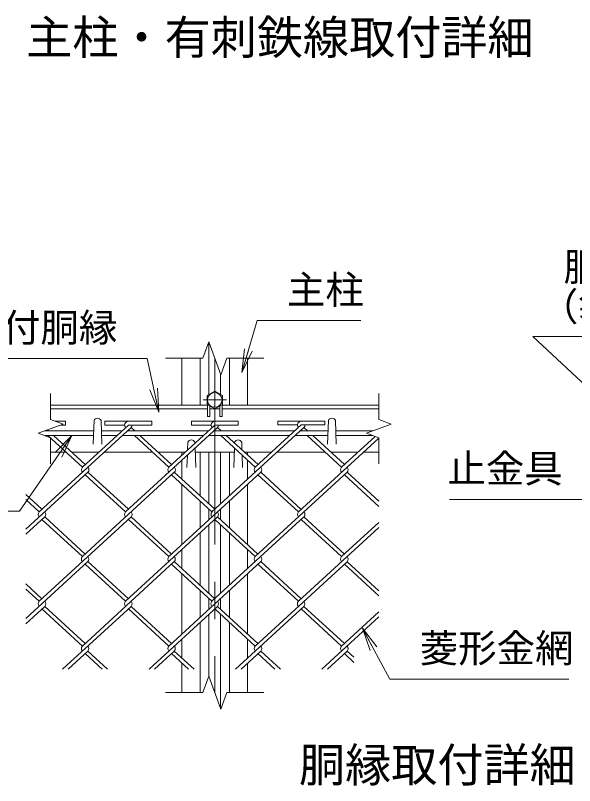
# Model space of a CAD drawing. Units: millimetres, scale not verified. Extents: x -4200 to 4200, y -2970 to 2970.
# Drawn here: x 1611 to 2565, y -30 to 1283 of the extents above; entities that cross this region are included whole.
import ezdxf
from ezdxf.enums import TextEntityAlignment as Align

# ---------------------------------------------------------------- set-up
doc = ezdxf.new("R2010")
doc.units = ezdxf.units.MM
doc.header["$LTSCALE"] = 10
doc.linetypes.add('USER1', pattern=[50.8, 31.75, -6.35, 6.35, -6.35])
for name, color, linetype, lineweight in [('0-0_D-STR1', 1, 'Continuous', 18), ('0-1_D-BMK', 2, 'USER1', 13), ('0-2_D-STR-DIM', 7, 'Continuous', 13), ('0-3_D-STR3', 3, 'Continuous', 13), ('0-7_D-STR-TXT', 7, 'Continuous', 13), ('0-8_0', 7, 'Continuous', 18), ('0-A_D-STR2', 7, 'Continuous', 13)]:
    doc.layers.add(name, color=color, linetype=linetype, lineweight=lineweight)
doc.layers.add('0-9_D-TTL-TXT', color=7, linetype='Continuous')
doc.styles.add('ＭＳ ゴシック', font='')
doc.styles.get('ＭＳ ゴシック').set_extended_font_data('MS Gothic')

# ---------------------------------------------------------------- blocks, each defined once
blk = doc.blocks.new('_Open')
at = {"layer": '0-8_0'}
blk.add_line((-10, 1.667), (0, 0), dxfattribs=at)
blk.add_lwpolyline([(-10, -1.667), (0, 0), (-10, 0)], dxfattribs=at)

msp = doc.modelspace()

# ---------------------------------------------------------------- linework, layer by layer
at = {"layer": '0-0_D-STR1'}
for p, q in [((1940.8, 725.49), (1940.8, 636.26)), ((1894.8, 618.02), (1894.8, 698.02)), ((1925.8, 618.02), (1925.8, 698.02)), ((1975.8, 618.02), (1975.8, 698.02)), ((2006.8, 618.02), (2006.8, 698.02)), ((1960.8, 670.54), (1960.8, 636.26)), ((1670.8, 618.02), (1938.3, 618.02)), ((1963.3, 618.02), (2230.8, 618.02)), ((1670.8, 612.02), (1938.3, 612.02)), ((1942.3, 612.02), (1959.3, 612.02)), ((1963.3, 612.02), (2230.8, 612.02)), ((1744.8, 591.76), (1743.4, 551.51)), ((1756.8, 591.76), (1758.21, 551.51)), ((2144.8, 591.76), (2143.4, 551.51)), ((2156.8, 591.76), (2158.21, 551.51)), ((1904.8, 554.77), (1904.34, 541.56)), ((1916.8, 554.77), (1916.86, 553.04)), ((1984.8, 554.77), (1984.75, 553.23)), ((1996.8, 554.77), (1997.26, 541.76)), ((1917.15, 544.83), (1918.3, 511.77)), ((1984.45, 544.81), (1983.3, 511.77)), ((1670.8, 538.02), (1696.98, 538.02)), ((1706.43, 538.02), (1753.02, 538.02)), ((1762.49, 538.02), (1844.44, 538.02)), ((1853.89, 538.02), (1900.47, 538.02)), ((1894.8, 532.82), (1894.8, 538.02)), ((1904.04, 532.82), (1903.3, 511.77)), ((1917.39, 538.02), (1984.22, 538.02)), ((1925.8, 463.46), (1925.8, 538.02)), ((1940.8, 538.02), (1940.8, 449.72)), ((1960.8, 538.02), (1960.8, 449.72)), ((1975.8, 463.46), (1975.8, 538.02)), ((1997.57, 532.8), (1998.3, 511.77)), ((2047.93, 538.02), (2001.34, 538.02)), ((2006.8, 533.02), (2006.8, 538.02)), ((2139.33, 538.02), (2057.17, 538.02)), ((2195.38, 538.02), (2148.8, 538.02)), ((2230.8, 538.02), (2204.86, 538.02)), ((1894.8, 491.85), (1894.8, 524.36)), ((2006.8, 491.87), (2006.8, 524.34)), ((1894.8, 380.56), (1894.8, 483.19)), ((2006.8, 380.56), (2006.8, 483.19)), ((1925.8, 408.97), (1925.8, 454.78)), ((1975.8, 408.97), (1975.8, 454.78)), ((1940.8, 441.04), (1940.8, 422.71)), ((1960.8, 441.04), (1960.8, 422.71)), ((1940.8, 414.03), (1940.8, 297.24)), ((1960.8, 414.03), (1960.8, 297.24)), ((1925.8, 310.98), (1925.8, 400.28)), ((1975.8, 310.98), (1975.8, 400.28)), ((1894.8, 339.39), (1894.8, 371.88)), ((2006.8, 339.39), (2006.8, 371.88)), ((1894.8, 228.08), (1894.8, 330.71)), ((2006.8, 228.08), (2006.8, 330.71)), ((1925.8, 256.49), (1925.8, 302.3)), ((1975.8, 256.49), (1975.8, 302.3)), ((1940.8, 288.56), (1940.8, 270.23)), ((1960.8, 288.56), (1960.8, 270.23)), ((1940.8, 261.55), (1940.8, 155.49)), ((1960.8, 261.55), (1960.8, 100.54)), ((1925.8, 128.02), (1925.8, 247.81)), ((1975.8, 128.02), (1975.8, 247.81)), ((1894.8, 186.91), (1894.8, 219.4)), ((2006.8, 186.91), (2006.8, 219.4)), ((1894.8, 128.02), (1894.8, 178.23)), ((2006.8, 128.02), (2006.8, 178.23))]:
    msp.add_line(p, q, dxfattribs=at)
for centre in [(1750.8, 589.26), (2150.8, 589.26), (1910.8, 552.27), (1990.8, 552.27)]:
    msp.add_arc(centre, 6.5, 22.61986, 157.38014, dxfattribs=at)
at = {"layer": '0-1_D-BMK'}
for p, q in [((1950.8, 698.02), (1950.8, 128.02)), ((1970.8, 627.02), (1930.8, 627.02))]:
    msp.add_line(p, q, dxfattribs=at)
at = {"layer": '0-2_D-STR-DIM'}
for p, q in [((1930.28, 698.02), (1866.8, 698.02)), ((2034.8, 698.02), (1971.32, 698.02)), ((1670.8, 638.02), (1670.8, 593.41)), ((2230.8, 638.02), (2230.8, 593.41)), ((1691.95, 585.71), (1670.8, 593.41)), ((1649.66, 570.32), (1691.95, 585.71)), ((1670.8, 562.63), (1649.66, 570.32)), ((1670.8, 562.63), (1670.8, 518.02)), ((2230.8, 562.63), (2230.8, 518.02)), ((1930.28, 128.02), (1940.54, 156.21)), ((1940.54, 156.21), (1961.06, 99.83)), ((1930.28, 128.02), (1866.8, 128.02)), ((1961.06, 99.83), (1971.32, 128.02)), ((2034.8, 128.02), (1971.32, 128.02))]:
    msp.add_line(p, q, dxfattribs=at)
for points in [[(1930.28, 698.02), (1940.54, 726.21), (1961.06, 669.83), (1971.32, 698.02)], [(2230.8, 562.63), (2209.66, 570.32), (2251.95, 585.71), (2230.8, 593.41)]]:
    msp.add_lwpolyline(points, dxfattribs=at)
at = {"layer": '0-3_D-STR3'}
for p, q in [((1938.3, 619.22), (1938.3, 599.02)), ((1963.3, 619.22), (1963.3, 599.02)), ((1942.3, 616.91), (1942.3, 599.02)), ((1959.3, 616.91), (1959.3, 599.02)), ((1938.3, 599.02), (1942.3, 599.02)), ((1959.3, 599.02), (1963.3, 599.02)), ((1660.48, 574.26), (1744.19, 574.26)), ((1660.82, 566.26), (1743.91, 566.26)), ((1757.41, 574.26), (1792.57, 574.26)), ((1757.69, 566.26), (1783.84, 566.26)), ((1793.31, 566.26), (1931.3, 566.26)), ((1802.04, 574.26), (1940.03, 574.26)), ((1940.53, 566.26), (2078.75, 566.26)), ((1949.26, 574.26), (2087.48, 574.26)), ((2087.99, 566.26), (2143.91, 566.26)), ((2096.72, 574.26), (2144.19, 574.26)), ((2157.41, 574.26), (2220.48, 574.26)), ((2157.69, 566.26), (2220.82, 566.26))]:
    msp.add_line(p, q, dxfattribs=at)
msp.add_lwpolyline([(1963.8, 634.52), (1950.8, 642.03), (1937.8, 634.52), (1937.8, 619.51), (1950.8, 612.01), (1963.8, 619.51)], close=True, dxfattribs=at)
msp.add_circle((1950.8, 627.02), 12.5, dxfattribs=at)
at = {"layer": '0-7_D-STR-TXT'}
for points in [[(2965.03, 734.91), (2493.81, 734.91), (2601.03, 635.25)], [(1526.3, 697.88), (1835.34, 697.88), (1854.84, 608.3)], [(2351.22, 457.47), (2595.04, 457.47), (2639.36, 602.62)], [(1436.83, 437.13), (1617.7, 437.13), (1705.69, 564.61)], [(2555.05, 151.11), (2249.55, 151.11), (2203.66, 236.19)]]:
    msp.add_lwpolyline(points, dxfattribs=at)
at = {"layer": '0-8_0'}
msp.add_lwpolyline([(2200.39, 762.71), (2023.07, 762.71), (1997.61, 675.57)], dxfattribs=at)
at = {"layer": '0-A_D-STR2'}
for p, q in [((1808.19, 579.89), (1651.27, 436.11)), ((1678.43, 590.63), (1696, 590.63)), ((1687.88, 584.23), (1696, 584.23)), ((1696, 584.23), (1696, 590.63)), ((1803.45, 584.23), (1724.99, 512.33)), ((1763.45, 584.23), (1763.45, 590.63)), ((1763.45, 590.63), (1843.45, 590.63)), ((1763.45, 584.23), (1797.03, 584.23)), ((1955.53, 580), (1798.61, 436.21)), ((1803.45, 584.23), (1843.45, 584.23)), ((1814.34, 574.26), (1808.19, 579.89)), ((1843.45, 584.23), (1843.45, 590.63)), ((1950.91, 584.23), (1872.44, 512.33)), ((1910.91, 584.23), (1910.91, 590.63)), ((1910.91, 590.63), (1990.91, 590.63)), ((1910.91, 584.23), (1944.48, 584.23)), ((2102.98, 580), (1946.07, 436.21)), ((1950.91, 584.23), (1990.91, 584.23)), ((1961.79, 574.26), (1955.53, 580)), ((1990.91, 584.23), (1990.91, 590.63)), ((2098.47, 584.33), (2019.9, 512.33)), ((2058.47, 584.33), (2058.47, 590.73)), ((2058.47, 590.73), (2138.47, 590.73)), ((2058.47, 584.33), (2092.05, 584.33)), ((2098.47, 584.33), (2138.47, 584.33)), ((2109.25, 574.26), (2102.98, 580)), ((2138.47, 584.33), (2138.47, 590.73)), ((1666.88, 574.26), (1665.06, 575.93)), ((1724.99, 512.33), (1666.14, 566.26)), ((1729.73, 516.67), (1675.61, 566.26)), ((1804.86, 574.26), (1803.45, 575.55)), ((1872.44, 512.33), (1813.59, 566.26)), ((1877.18, 516.67), (1823.07, 566.26)), ((1952.32, 574.26), (1950.79, 575.66)), ((2019.9, 512.33), (1961.05, 566.26)), ((2024.64, 516.67), (1970.52, 566.26)), ((2099.77, 574.26), (2098.25, 575.66)), ((2167.36, 512.33), (2108.5, 566.26)), ((2172.09, 516.67), (2117.98, 566.26)), ((2224.67, 564.86), (2167.36, 512.33)), ((2230.8, 561.79), (2093.63, 436.09)), ((1734.36, 503.77), (1628.3, 406.59)), ((1881.8, 503.76), (1724.88, 359.97)), ((1798.61, 436.21), (1729.62, 499.43)), ((1803.35, 440.55), (1734.36, 503.77)), ((2029.25, 503.76), (1872.34, 359.97)), ((1946.07, 436.21), (1877.07, 499.43)), ((1950.8, 440.55), (1881.81, 503.77)), ((2176.71, 503.76), (2019.79, 359.97)), ((2093.63, 436.09), (2024.52, 499.42)), ((2098.36, 440.43), (2029.25, 503.76)), ((2230.8, 445.52), (2171.97, 499.42)), ((2230.8, 454.2), (2176.71, 503.76)), ((1655.89, 440.55), (1628.3, 465.83)), ((1651.15, 436.21), (1628.3, 457.15)), ((1660.63, 427.53), (1628.3, 397.91)), ((1808.08, 427.53), (1651.15, 283.73)), ((1724.88, 359.97), (1655.89, 423.19)), ((1729.62, 364.31), (1660.63, 427.53)), ((1955.54, 427.53), (1798.61, 283.73)), ((1872.34, 359.97), (1803.35, 423.19)), ((1877.07, 364.31), (1808.08, 427.53)), ((2102.98, 427.52), (1946.07, 283.73)), ((2019.79, 359.97), (1950.8, 423.19)), ((2024.53, 364.31), (1955.54, 427.53)), ((2167.24, 359.96), (2098.66, 422.8)), ((2171.97, 364.3), (2102.98, 427.52)), ((2230.8, 409.53), (2093.52, 283.73)), ((2230.8, 418.21), (2167.24, 359.96)), ((1734.36, 351.29), (1628.3, 254.11)), ((1881.81, 351.29), (1724.88, 207.49)), ((1798.61, 283.74), (1729.62, 346.95)), ((1803.35, 288.07), (1734.36, 351.29)), ((2029.27, 351.29), (1872.34, 207.49)), ((1946.07, 283.73), (1877.49, 346.58)), ((1950.8, 288.07), (1881.81, 351.29)), ((2176.71, 351.28), (2019.79, 207.49)), ((2093.52, 283.73), (2024.53, 346.95)), ((2098.26, 288.07), (2029.27, 351.29)), ((2230.8, 293.04), (2171.97, 346.94)), ((2230.8, 301.72), (2176.71, 351.28)), ((1655.89, 288.07), (1628.3, 313.36)), ((1651.15, 283.73), (1628.3, 304.67)), ((1660.63, 275.05), (1628.3, 245.43)), ((1724.88, 207.49), (1655.89, 270.71)), ((1729.62, 211.84), (1660.63, 275.05)), ((1808.08, 275.05), (1691.27, 168.02)), ((1872.34, 207.49), (1803.35, 270.71)), ((1877.07, 211.84), (1808.08, 275.05)), ((1955.54, 275.05), (1838.73, 168.02)), ((2019.79, 207.49), (1950.8, 270.71)), ((2024.53, 211.84), (1955.54, 275.05)), ((2102.99, 275.05), (1986.19, 168.02)), ((2167.25, 207.49), (2098.26, 270.71)), ((2171.99, 211.84), (2102.99, 275.05)), ((2230.8, 265.73), (2167.25, 207.49)), ((2230.8, 257.05), (2133.64, 168.02)), ((1734.36, 198.81), (1700.75, 168.02)), ((1767.96, 168.02), (1734.36, 198.81)), ((1881.81, 198.81), (1848.2, 168.02)), ((1915.42, 168.02), (1881.81, 198.81)), ((2029.27, 198.81), (1995.66, 168.02)), ((2062.87, 168.02), (2029.27, 198.81)), ((2176.72, 198.81), (2143.11, 168.02)), ((2188.3, 188.2), (2176.72, 198.81)), ((1758.49, 168.02), (1729.62, 194.47)), ((1905.95, 168.02), (1877.07, 194.47)), ((2053.4, 168.02), (2024.53, 194.47)), ((2188.3, 179.52), (2171.99, 194.47))]:
    msp.add_line(p, q, dxfattribs=at)
for centre, start, end in [((1803.45, 584.23), 95, 222.5), ((1803.45, 584.23), 317.5, 0), ((1950.91, 584.23), 85, 222.5), ((1950.91, 584.23), 317.5, 0), ((2098.47, 584.33), 85, 222.5), ((2098.36, 584.23), 317.5, 0.89905), ((1729.73, 507.99), 137.5, 222.5), ((1729.73, 507.99), 317.5, 42.5), ((1877.18, 507.99), 137.5, 222.5), ((1877.18, 507.99), 317.5, 42.5), ((2024.64, 507.99), 137.5, 222.5), ((2024.64, 507.99), 317.5, 42.5), ((2172.09, 507.99), 137.5, 222.5), ((2172.09, 507.99), 317.5, 42.5), ((1656, 431.75), 137.5, 222.5), ((1656, 431.75), 317.5, 42.5), ((1803.45, 431.75), 137.5, 222.5), ((1803.45, 431.75), 317.5, 42.5), ((1950.91, 431.75), 137.5, 222.5), ((1950.91, 431.75), 317.5, 42.5), ((2098.36, 431.75), 137.5, 222.5), ((2098.36, 431.75), 317.5, 42.5), ((1729.62, 355.63), 137.5, 222.5), ((1729.62, 355.63), 317.5, 42.5), ((1877.07, 355.63), 137.5, 222.5), ((1877.07, 355.63), 317.5, 42.5), ((2024.64, 355.51), 137.5, 222.5), ((2024.64, 355.51), 317.5, 42.5), ((2172.09, 355.51), 137.5, 222.5), ((2172.09, 355.51), 317.5, 42.5), ((1655.88, 279.38), 137.5, 222.5), ((1655.88, 279.38), 317.5, 42.5), ((1803.33, 279.38), 137.5, 222.5), ((1803.33, 279.38), 317.5, 42.5), ((1950.79, 279.38), 137.5, 222.5), ((1950.79, 279.38), 317.5, 42.5), ((2098.25, 279.38), 137.5, 222.5), ((2098.25, 279.38), 317.5, 42.5), ((1729.62, 203.15), 137.5, 222.5), ((1729.62, 203.15), 317.5, 42.5), ((1877.07, 203.15), 137.5, 222.5), ((1877.07, 203.15), 317.5, 42.5), ((2024.64, 203.04), 137.5, 222.5), ((2024.64, 203.04), 317.5, 42.5), ((2172.09, 203.04), 137.5, 222.5), ((2172.09, 203.04), 317.5, 42.5)]:
    msp.add_arc(centre, 6.42, start, end, dxfattribs=at)

# ---------------------------------------------------------------- block references
at = {"layer": '0-7_D-STR-TXT', "xscale": 4, "yscale": 4}
for p, rotation in [((1855.26, 606.35), 282.27872), ((1706.83, 566.26), 55.3852), ((2202.72, 237.95), 118.34149)]:
    msp.add_blockref('_Open', p, dxfattribs=dict(at, rotation=rotation))
at = {"layer": '0-8_0', "xscale": 4, "yscale": 4, "rotation": 253.7123}
msp.add_blockref('_Open', (1997.05, 673.66), dxfattribs=at)

# ---------------------------------------------------------------- texts
at = {"layer": '0-7_D-STR-TXT', "style": 'ＭＳ ゴシック'}
for s, p in [('胴縁B.N M8x82', (2546.25, 815.63)), ('主柱', (2073.99, 776.44)), ('（袋ナット）', (2505.64, 747.75)), ('爪付胴縁', (1522.24, 711.87)), ('止金具', (2347.92, 471.71)), ('菱形金網', (2300.73, 165.34))]:
    msp.add_text(s, height=48.09, dxfattribs=at).set_placement(p, align=Align.BOTTOM_LEFT)
at = {"layer": '0-9_D-TTL-TXT', "style": 'ＭＳ ゴシック'}
for s, p in [('主柱・有刺鉄線取付詳細', (1629.11, 1199.03)), ('胴縁取付詳細', (2094.55, -41.35))]:
    msp.add_text(s, height=57.7, dxfattribs=at).set_placement(p, align=Align.BOTTOM_LEFT)

doc.saveas('drawing.dxf')
